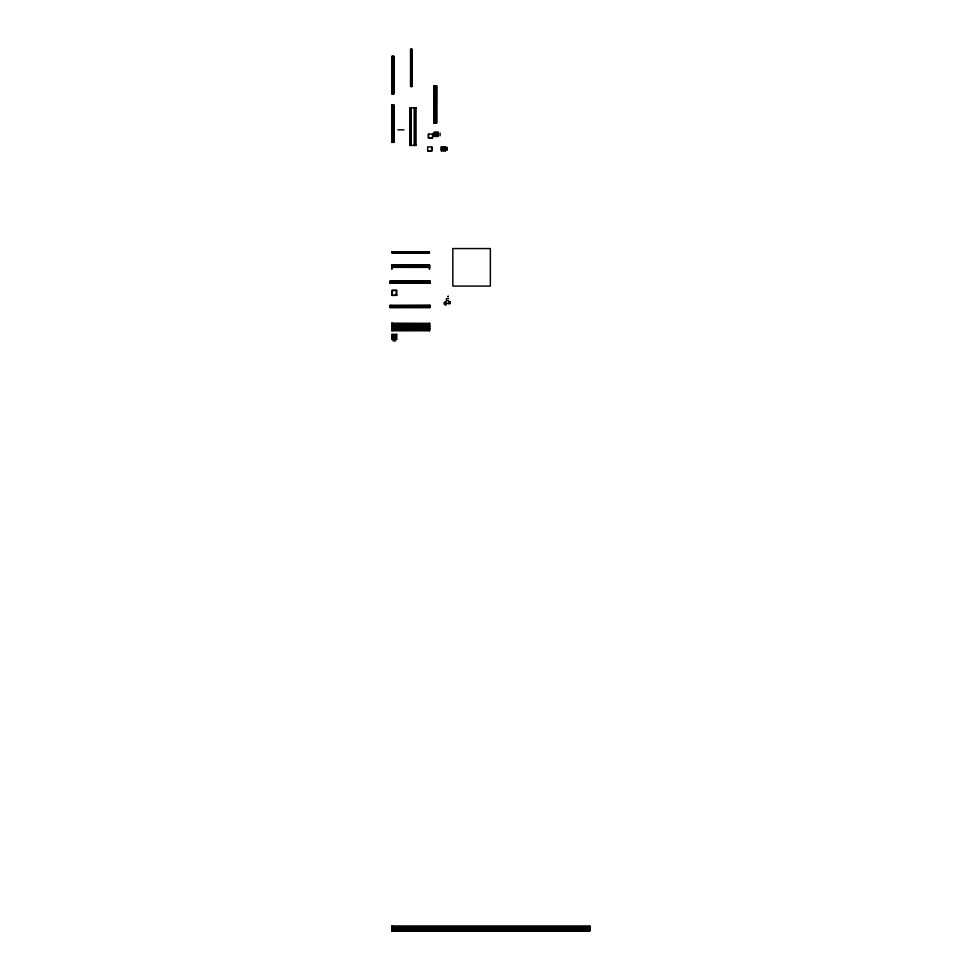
<?xml version="1.0" encoding="UTF-8"?>
<svg xmlns="http://www.w3.org/2000/svg" width="980" height="980" viewBox="0 0 980 980"><rect width="100%" height="100%" fill="white"/><g stroke="black" fill="none" stroke-linecap="round" stroke-linejoin="round"><path stroke-width="1.47" d="M392.343 337.463L392.049 339.08M444.761 303.347C448.509 305.834 443.45 300.713 444.798 303.175M393.103 336.838L394.34 335.601L395.553 336.618M395.577 336.838L394.34 338.076L393.115 337.046M391.951 265.543L429.583 265.286L391.877 265.151L391.877 269.218L391.951 265.053L429.485 265.065L429.485 269.218L429.559 265.164M391.939 329.415L429.559 329.047L391.939 329.133M434.875 133.978L435.083 135.203M437.202 134.824L436.982 133.611M434.961 133.782L436.835 133.452M437.105 135.02L435.243 135.35M442.299 148.017L442.299 149.609L444.038 149.756M444.479 149.524C440.694 152.549 442.127 144.415 444.651 148.556M442.446 147.858L444.406 148.384M445.508 304.07L445.422 304.805M429.497 265.396L391.853 265.286M429.51 329.354L391.939 329.243M448.08 296.658L448.203 296.009L447.958 296.622M434.091 85.799L436.725 85.799L436.651 123.027L434.091 123.027M411.833 86.534L410.522 86.534L410.522 49L411.833 49L411.796 86.534L411.686 49M410.106 107.874L416.218 107.874M397.941 129.862L403.907 129.862M438.097 132.459L434.226 132.459L434.226 136.33M432.388 138.07L428.53 138.07L428.53 134.211M393.923 142.357L391.853 142.357L391.853 104.823L393.923 104.836L393.85 142.357M410.106 145.408L416.218 145.408M445.435 146.755L441.294 146.755L441.294 150.883L445.435 150.883A2.744 2.744 0 0 0 445.435 146.755L445.435 150.883M427.819 150.932L431.69 150.932L431.69 147.074M391.853 251.762L429.387 251.787M391.853 251.823L429.387 251.836M391.951 266.695L429.485 267.05M391.951 267.173L429.485 267.209M391.951 267.356L429.485 267.405M389.979 281.309L430.134 281.309M389.979 281.517L430.134 281.505M389.979 281.628L430.134 281.628M389.979 281.946L430.134 281.946M389.979 282.167L430.134 282.191M389.979 282.338L430.134 282.363M389.979 282.448L430.134 282.448M389.979 282.767L430.134 282.767M389.979 283.036L430.134 282.963M389.979 283.208L430.134 283.085L430.134 281.076L389.979 281.15L389.979 283.196M392 290.325L396.594 290.325M392.147 290.472L396.447 290.472M392.306 293.167L392.306 291.158M392.012 295.103L392.306 293.412M392.147 295.237L396.447 295.237M392 295.397L396.594 295.397M448.656 298.631L446.402 298.631L446.341 300.701L448.656 300.701M449.71 301.522L448.816 301.975L448.754 303.616M445.557 302.11L445.3 302.796L445.422 302.061M446.794 303.433A1.372 1.372 0 0 0 444.749 302.244A1.372 1.372 0 0 0 444.749 304.621A1.372 1.372 0 0 0 446.794 303.433L446.059 303.567L446.757 303.298M448.913 303.776L449.71 303.776M445.3 304.07L445.557 304.768M389.979 305.429L430.134 305.417L389.979 305.576M389.979 305.772L430.134 305.76M389.979 305.919L430.134 305.919M389.979 306.275L430.134 306.25M389.979 306.336L430.134 306.458M389.979 307.034L430.134 307.12L389.979 307.181M389.979 307.414L430.134 307.377M391.939 323.437L429.473 323.437M391.939 323.486L429.559 323.645M391.939 323.792L429.473 323.841L391.865 323.927M391.939 324.123L429.559 324.135M429.546 324.944L391.939 325.201M391.939 325.728L429.473 325.789M429.473 326.107L391.865 326.267M391.865 326.499L429.546 326.438M391.865 326.646L429.546 326.573M391.865 326.757L429.546 326.818M391.939 328.006L429.473 328.006M391.939 328.227L429.473 328.178M429.473 328.459L391.939 328.582L429.473 328.631M391.939 328.937L429.473 328.925M391.939 329.599L429.473 329.635M429.473 330.787L429.473 323.155L429.546 330.774L391.865 330.799L391.865 323.167M392.037 334.303L396.63 334.303M392.343 335.209L392.343 337.145M392.037 339.374L396.63 339.374M392.931 340.869L395.736 340.869M391.853 926.247L590.021 926.247L590.021 929.505L392 929.505L392 926.247M392 926.467L590.021 926.467M392 926.921L590.021 926.921M392 927.288L590.021 927.288M392 927.742L590.021 927.742M392 928.121L590.021 928.121M392 928.575L590.021 928.575M392.061 928.722L589.948 928.722M391.853 929.016L590.021 928.942M391.853 929.126L425.369 929.163M589.874 929.126L457.231 928.66M392 929.395L590.021 929.395M391.853 929.763L589.874 929.812M391.853 929.885L589.874 929.922M426.386 930.388L392.012 930.878M391.853 930.559L589.874 930.522M391.853 930.865L589.874 930.669M589.874 926.247L589.911 931L391.816 930.927L391.816 926.173L392.515 926.247M447.272 147.404L447.272 150.21M445.3 150.749L445.3 146.89L441.429 146.89L441.429 150.749M440.069 132.998L440.069 135.816M436.529 85.799L436.578 123.027M436.321 85.799L436.235 123.027M436.161 85.652L436.161 123.174M434.25 85.799L434.25 123.027M434.091 85.652L434.091 123.174M430.134 305.356L430.134 307.561L389.979 307.561L389.979 305.356M429.387 251.639L429.387 253.024L391.853 252.963L391.853 251.639M429.387 281.125L429.387 281.873M429.387 305.442L429.387 306.189M416.071 107.874L416.071 145.408M414.908 107.874L414.908 145.408M414.761 107.874L414.761 145.408M414.528 107.874L414.528 145.408M414.381 107.874L414.381 145.408M411.429 49.012L411.392 86.534M411.122 107.874L411.122 145.408M411 107.874L411 145.408M410.718 107.874L410.718 145.408M410.571 107.874L410.571 145.408M410.424 107.874L410.424 145.408M410.216 107.874L410.216 145.408M396.741 290.472L396.741 295.25M396.777 334.45L396.777 339.227M396.582 295.103L396.288 293.412M396.288 291.158L396.288 293.167M393.151 56.387L393.151 93.921M393.151 104.823L393.151 142.357M393.078 56.387L393.005 93.921M393.078 104.823L393.041 142.357M392.343 104.836L392.343 142.357M392.208 104.836L392.221 142.357M392 56.387L392 93.921M392.012 104.823L391.988 142.357M391.939 323.167L391.939 330.787M391.853 281.125L391.853 281.873M391.853 290.472L391.853 295.25M391.853 305.442L391.853 306.189M391.89 334.45L391.89 339.227M445.582 147.147A2.573 2.573 0 0 1 445.582 150.491M444.994 303.384L445.839 303.543L445.03 303.273M392.931 336.593C395.148 341.873 396.814 332.379 392.931 336.593M434.63 134.162C436.847 139.442 438.526 129.948 434.63 134.162M393.923 56.399L391.78 56.387L391.78 93.921L393.923 93.921L393.923 56.387M438.219 132.325L434.091 132.325L434.091 136.453L438.219 136.453L438.219 132.325M432.523 134.076L428.395 134.076L428.395 138.204L432.523 138.204L432.523 134.076M431.813 146.939L427.684 146.939L427.684 151.067L431.813 151.067L431.813 146.939M490.368 248.553L452.846 248.553L452.846 286.087L490.368 286.087L490.368 248.553M429.387 252.62L391.853 252.583L429.387 252.656M449.93 301.84L449.881 303.445L449.93 301.865M430.134 306.667L389.979 306.679L430.134 306.764M393.556 93.921L393.568 56.399L393.458 93.921M393.568 142.357L393.568 104.836L393.519 142.357M392.76 93.921L392.76 56.387L392.698 93.921M392.796 142.357L392.796 104.823L392.698 142.357M442.531 150.038A1.421 1.421 0 0 0 444.663 148.813A1.421 1.421 0 0 0 442.531 147.576A1.421 1.421 0 0 0 442.531 150.038M442.617 149.879A1.237 1.237 0 0 0 444.479 148.813A1.237 1.237 0 0 0 442.617 147.735A1.237 1.237 0 0 0 442.617 149.879M442.397 150.271A1.69 1.69 0 0 0 444.932 148.813A1.69 1.69 0 0 0 442.397 147.343A1.69 1.69 0 0 0 442.397 150.271M435.328 135.644A1.421 1.421 0 0 0 437.46 134.407A1.421 1.421 0 0 0 435.328 133.17A1.421 1.421 0 0 0 435.328 135.644M435.414 135.473A1.237 1.237 0 0 0 437.276 134.407A1.237 1.237 0 0 0 435.414 133.329A1.237 1.237 0 0 0 435.414 135.473M435.194 135.865A1.69 1.69 0 0 0 437.729 134.407A1.69 1.69 0 0 0 435.194 132.937A1.69 1.69 0 0 0 435.194 135.865M393.421 337.929A1.421 1.421 0 0 0 395.736 337.083A1.421 1.421 0 0 0 393.85 335.491A1.421 1.421 0 0 0 393.421 337.929M393.543 337.782A1.237 1.237 0 0 0 395.553 337.046A1.237 1.237 0 0 0 393.911 335.675A1.237 1.237 0 0 0 393.543 337.782M393.25 338.125A1.69 1.69 0 0 0 395.994 337.132A1.69 1.69 0 0 0 393.752 335.246A1.69 1.69 0 0 0 393.25 338.125"/></g></svg>
